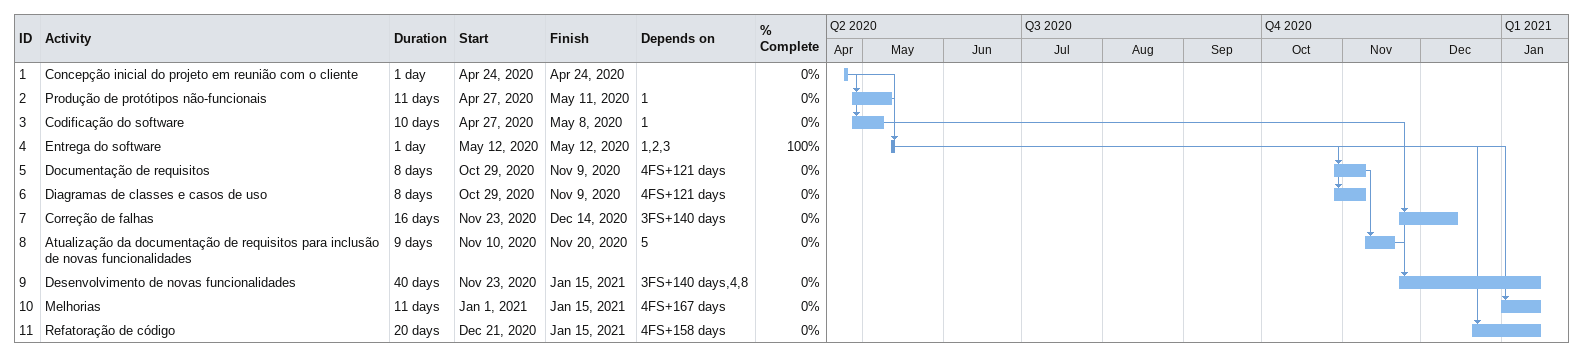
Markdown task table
| ID | Task | Duration | Start | Finish | Predecessors | % complete |
|---|---|---|---|---|---|---|
| 1 | Concepção inicial do projeto em reunião com o cliente | 1d | 2020-04-24 | 2020-04-24 |  | 0 |
| 2 | Produção de protótipos não-funcionais | 11d | 2020-04-27 | 2020-05-11 | 1 | 0 |
| 3 | Codificação do software | 10d | 2020-04-27 | 2020-05-08 | 1 | 0 |
| 4 | Entrega do software | 1d | 2020-05-12 | 2020-05-12 | 1, 2, 3 | 100 |
| 5 | Documentação de requisitos | 8d | 2020-10-29 | 2020-11-09 | 4FS+121d | 0 |
| 6 | Diagramas de classes e casos de uso | 8d | 2020-10-29 | 2020-11-09 | 4FS+121d | 0 |
| 7 | Correção de falhas | 16d | 2020-11-23 | 2020-12-14 | 3FS+140d | 0 |
| 8 | Atualização da documentação de requisitos para inclusão de novas funcionalidades | 9d | 2020-11-10 | 2020-11-20 | 5 | 0 |
| 9 | Desenvolvimento de novas funcionalidades | 40d | 2020-11-23 | 2021-01-15 | 3FS+140d, 4, 8 | 0 |
| 10 | Melhorias | 11d | 2021-01-01 | 2021-01-15 | 4FS+167d | 0 |
| 11 | Refatoração de código | 20d | 2020-12-21 | 2021-01-15 | 4FS+158d | 0 |
